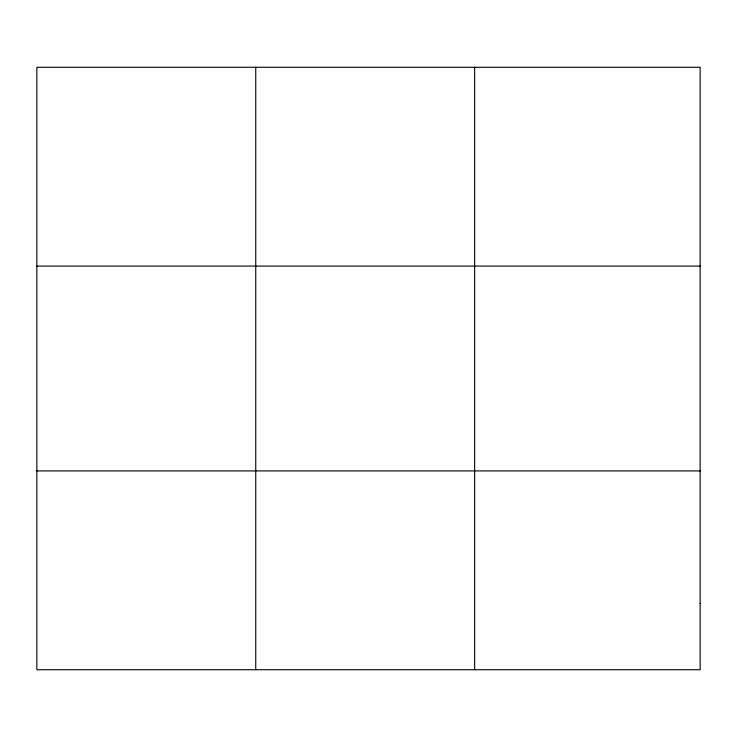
<?xml version="1.0" encoding="UTF-8"?>
<svg xmlns="http://www.w3.org/2000/svg" width="737" height="737" viewBox="0 0 737 737"><rect width="100%" height="100%" fill="white"/><g stroke="black" fill="none" stroke-linecap="round" stroke-linejoin="round"><path stroke-width="1.11" d="M255.739 67.279L255.739 669.721M474.628 67.279L474.628 669.721M36.85 266.085L700.15 266.085M36.85 470.915L700.15 470.915M700.15 603.446L700.15 669.721L36.85 669.721L36.85 67.279L700.15 67.279L700.15 603.446"/></g></svg>
